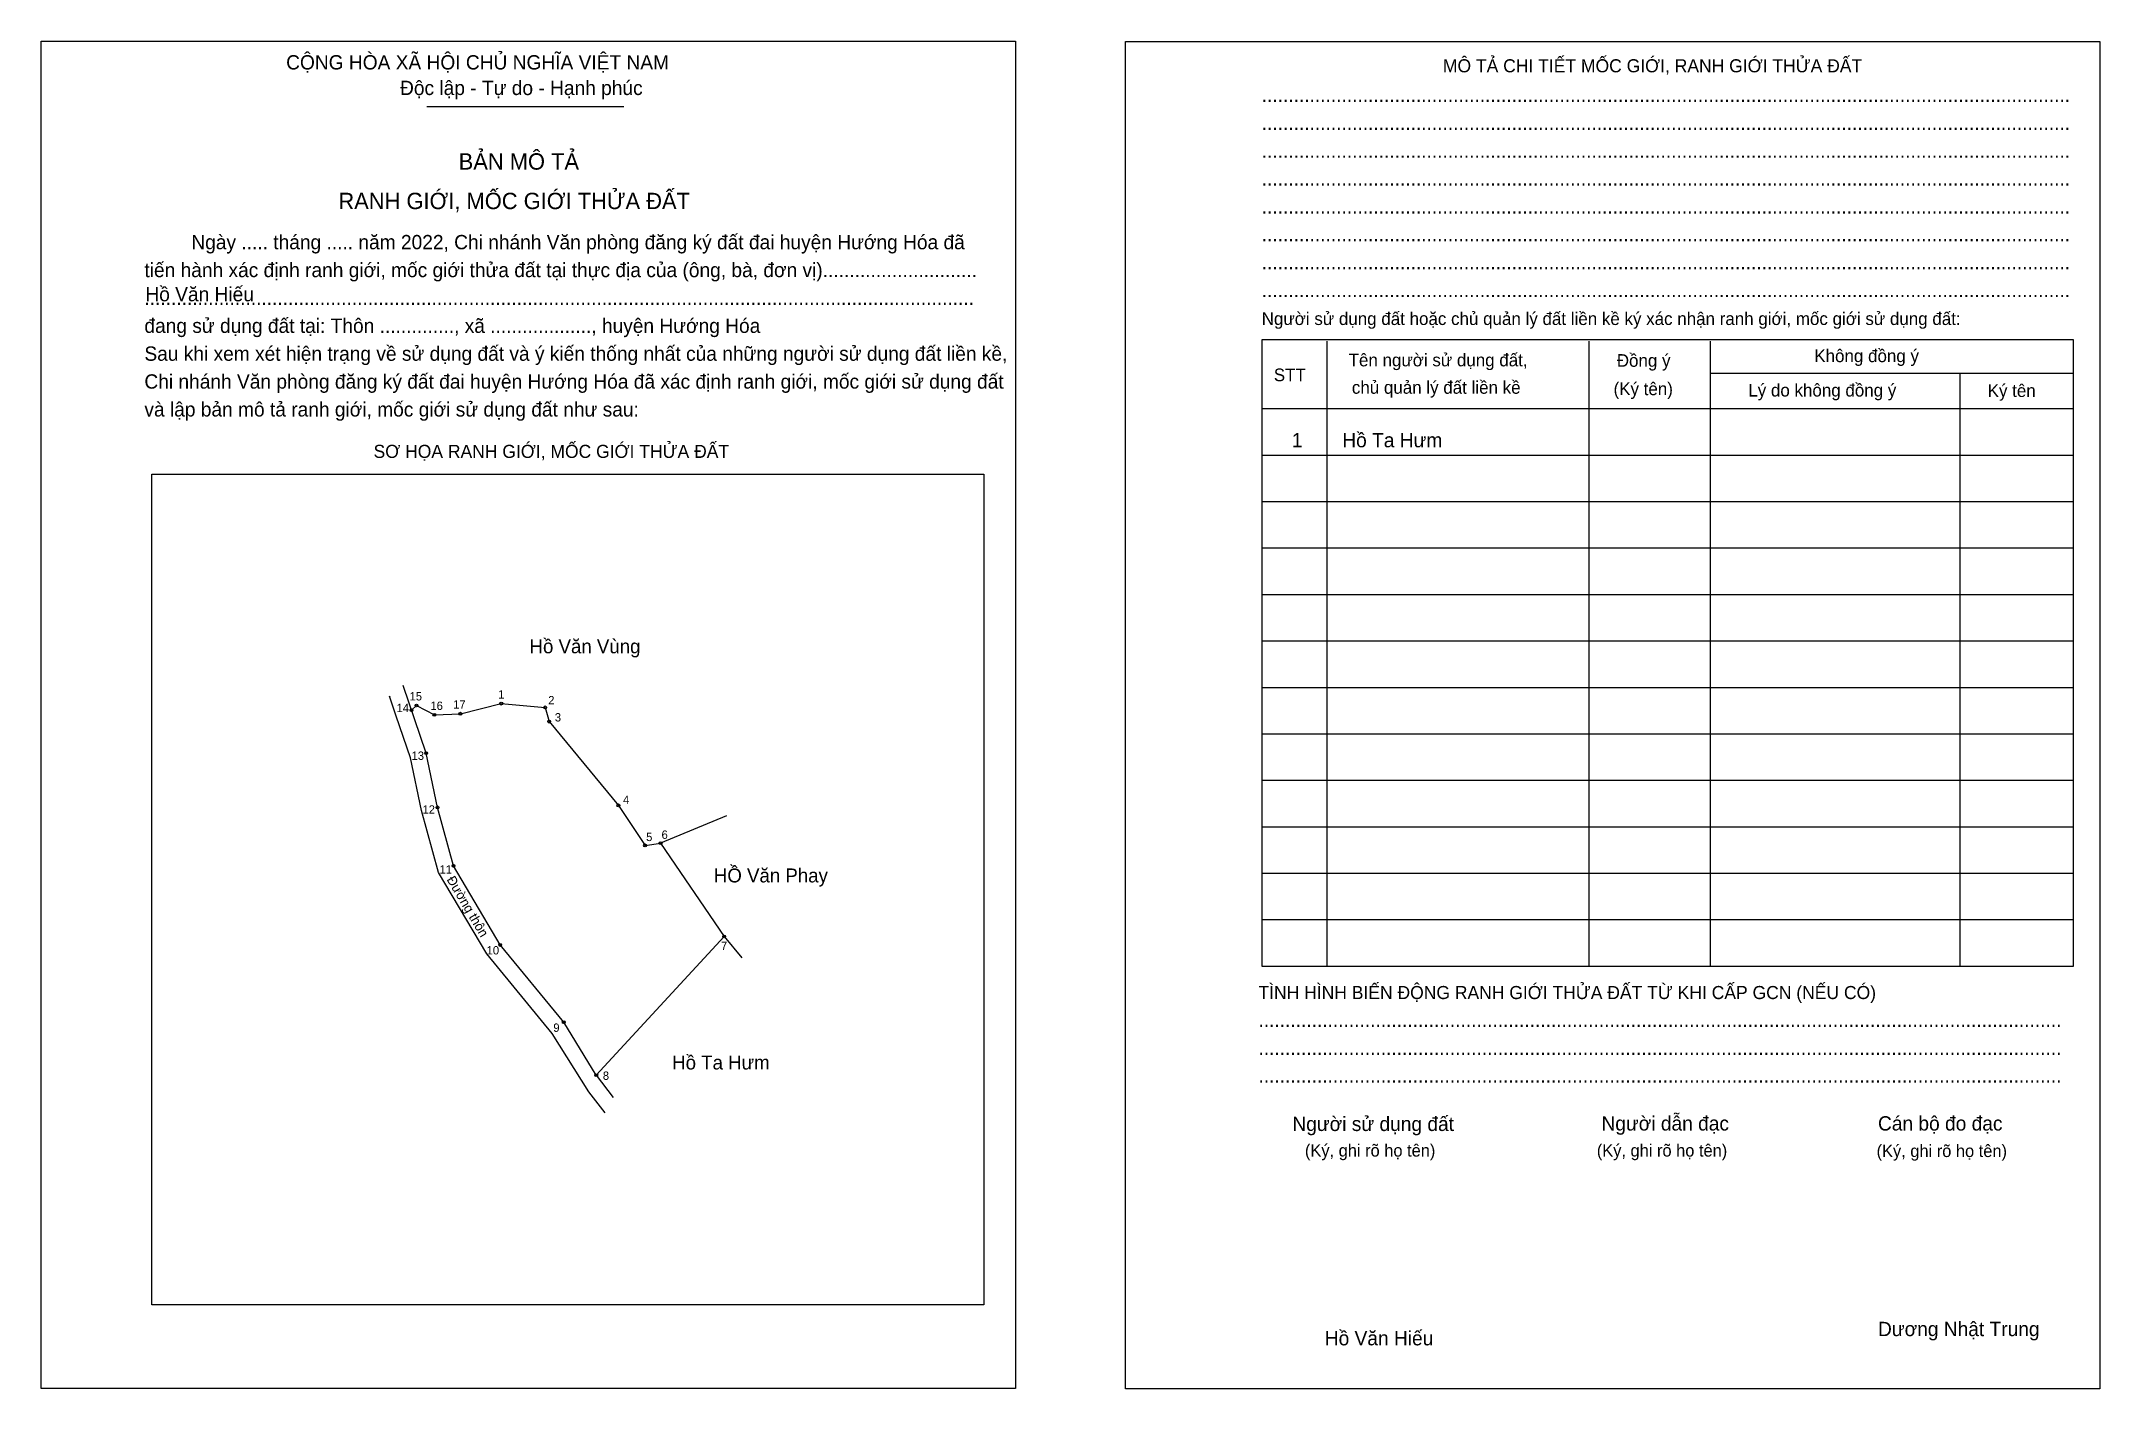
# Model space of a CAD drawing. Extents: x 547216 to 547977, y 1838683 to 1839181.
import ezdxf

# ---------------------------------------------------------------- set-up
doc = ezdxf.new("R2010")
doc.units = 0
for name, color, linetype in [('Level 1', 7, 'Continuous'), ('Level 10', 7, 'Continuous'), ('Level 11', 7, 'Continuous'), ('Level 2', 7, 'Continuous'), ('Level 25', 7, 'Continuous'), ('Level 27', 7, 'Continuous'), ('Level 36', 7, 'Continuous'), ('Level 52', 7, 'Continuous'), ('Level 55', 7, 'Continuous'), ('Level 6', 7, 'Continuous'), ('Level 9', 7, 'Continuous')]:
    doc.layers.add(name, color=color, linetype=linetype)

msp = doc.modelspace()

# ---------------------------------------------------------------- linework, layer by layer
at = {"layer": 'Level 1'}
for p, q in [((547216.12, 1839181.26), (547216.12, 1839181.26)), ((547617.08, 1839181.09), (547617.08, 1839181.09)), ((547358.72, 1839157.03), (547431.6, 1839157.03)), ((547691.58, 1839070.22), (547691.58, 1838839.03)), ((547788.52, 1839070.22), (547788.52, 1838839.03)), ((547833.39, 1839070.22), (547833.39, 1838839.03)), ((547833.39, 1839058.36), (547967.8, 1839058.36)), ((547925.69, 1839058.36), (547925.69, 1838839.03)), ((547667.52, 1839045.3), (547967.8, 1839045.3)), ((547667.52, 1839028.11), (547967.8, 1839028.11)), ((547257.05, 1839021.06), (547257.05, 1839021.06)), ((547667.52, 1839010.92), (547967.8, 1839010.92)), ((547667.52, 1838993.73), (547967.8, 1838993.73)), ((547667.52, 1838976.54), (547967.8, 1838976.54)), ((547667.52, 1838959.35), (547967.8, 1838959.35)), ((547667.52, 1838942.17), (547967.8, 1838942.17)), ((547667.52, 1838924.98), (547967.8, 1838924.98)), ((547667.52, 1838907.79), (547967.8, 1838907.79)), ((547667.52, 1838890.6), (547967.8, 1838890.6)), ((547667.52, 1838873.41), (547967.8, 1838873.41)), ((547667.52, 1838856.22), (547967.8, 1838856.22)), ((547564.73, 1838713.73), (547564.73, 1838713.73)), ((547576.52, 1838682.79), (547576.52, 1838682.79)), ((547977.48, 1838682.62), (547977.48, 1838682.62))]:
    msp.add_line(p, q, dxfattribs=at)
for points in [[(547967.8, 1839070.74), (547667.52, 1839070.74), (547667.52, 1838839.03), (547967.8, 1838839.03)], [(547257.05, 1839021.06), (547564.73, 1839021.06), (547564.73, 1838713.73), (547257.05, 1838713.73)]]:
    msp.add_lwpolyline(points, close=True, dxfattribs=at)
at = {"layer": 'Level 10'}
for p, q in [((547358.53, 1838917.79), (547349.97, 1838942.8)), ((547345, 1838938.95), (547345.18, 1838938.64)), ((547347.47, 1838931.53), (547345, 1838938.95)), ((547353.08, 1838933.7), (547354.96, 1838935.46)), ((547354.96, 1838935.46), (547361.53, 1838931.99)), ((547361.53, 1838931.99), (547371.16, 1838932.42)), ((547371.16, 1838932.42), (547386.28, 1838936.15)), ((547386.28, 1838936.15), (547402.5, 1838934.76)), ((547402.5, 1838934.76), (547404, 1838929.49)), ((547352.74, 1838916.14), (547347.47, 1838931.53)), ((547404, 1838929.49), (547429.59, 1838898.51)), ((547362.68, 1838897.77), (547358.53, 1838917.79)), ((547356.81, 1838896.56), (547352.74, 1838916.14)), ((547363.05, 1838873.72), (547356.81, 1838896.56)), ((547368.61, 1838876.12), (547362.68, 1838897.77)), ((547429.59, 1838898.51), (547439.44, 1838883.71)), ((547469.63, 1838894.63), (547445.21, 1838884.52)), ((547439.44, 1838883.71), (547445.21, 1838884.52)), ((547445.21, 1838884.52), (547468.69, 1838849.98)), ((547380.88, 1838843.55), (547363.05, 1838873.72)), ((547385.89, 1838846.86), (547368.61, 1838876.12)), ((547468.69, 1838849.98), (547421.43, 1838798.64)), ((547405.07, 1838814.05), (547380.88, 1838843.55)), ((547409.37, 1838818.26), (547385.89, 1838846.86)), ((547421.43, 1838798.64), (547409.37, 1838818.26)), ((547418.61, 1838792.45), (547405.07, 1838814.05)), ((547418.59, 1838792.49), (547424.54, 1838784.76))]:
    msp.add_line(p, q, dxfattribs=at)
at = {"layer": 'Level 11'}
for centre in [(547353.08, 1838933.7), (547354.96, 1838935.46), (547361.53, 1838931.99), (547371.16, 1838932.42), (547386.28, 1838936.15), (547402.5, 1838934.76), (547404, 1838929.49), (547358.53, 1838917.79), (547362.68, 1838897.77), (547429.59, 1838898.51), (547439.44, 1838883.71), (547445.21, 1838884.52), (547368.61, 1838876.12), (547468.69, 1838849.98), (547385.89, 1838846.86), (547409.37, 1838818.26), (547421.43, 1838798.64), (547421.43, 1838798.64)]:
    msp.add_circle(centre, 0.516, dxfattribs=at)
at = {"layer": 'Level 2'}
for points in [[(547216.12, 1839181.26), (547576.52, 1839181.26), (547576.52, 1838682.79), (547216.12, 1838682.79)], [(547617.08, 1839181.09), (547977.48, 1839181.09), (547977.48, 1838682.62), (547617.08, 1838682.62)]]:
    msp.add_lwpolyline(points, close=True, dxfattribs=at)
at = {"layer": 'Level 25'}
for p, q in [((547385.89, 1838846.86), (547368.61, 1838876.12)), ((547421.43, 1838798.64), (547409.37, 1838818.26))]:
    msp.add_line(p, q, dxfattribs=at)
at = {"layer": 'Level 27'}
for p, q in [((547468.69, 1838849.98), (547475.28, 1838842.04)), ((547421.43, 1838798.64), (547427.72, 1838790.47))]:
    msp.add_line(p, q, dxfattribs=at)

# ---------------------------------------------------------------- texts
at = {"layer": 'Level 1'}
for s, height, p in [('CỘNG HÒA XÃ HỘI CHỦ NGHĨA VIỆT NAM', 5.2938, (547306.72, 1839170.78)), ('MÔ TẢ CHI TIẾT MỐC GIỚI, RANH GIỚI THỬA ĐẤT', 4.84, (547734.53, 1839169.73)), ('Độc lập - Tự do - Hạnh phúc', 5.2938, (547348.84, 1839161.32)), ('........................................................................................................................................................', 5.29383, (547667.52, 1839158.74)), ('........................................................................................................................................................', 5.29383, (547667.52, 1839148.43)), ('BẢN MÔ TẢ', 6.051, (547370.53, 1839133.72)), ('........................................................................................................................................................', 5.29383, (547667.52, 1839138.12)), ('RANH GIỚI, MỐC GIỚI THỬA ĐẤT', 6.0507, (547326.04, 1839119.11)), ('........................................................................................................................................................', 5.29383, (547667.52, 1839127.8)), ('........................................................................................................................................................', 5.29383, (547667.52, 1839117.49)), ('Ngày ..... tháng ..... năm 2022, Chi nhánh Văn phòng đăng ký đất đai huyện Hướng Hóa đã', 5.2938, (547271.66, 1839104.26)), ('........................................................................................................................................................', 5.29383, (547667.52, 1839107.18)), ('tiến hành xác định ranh giới, mốc giới thửa đất tại thực địa của (ông, bà, đơn vị).............................', 5.29383, (547254.3, 1839093.94)), ('........................................................................................................................................................', 5.29383, (547667.52, 1839096.86)), ('............................................................................................................................................................', 5.29383, (547254.3, 1839083.63)), ('........................................................................................................................................................', 5.29383, (547667.52, 1839086.55)), ('đang sử dụng đất tại: Thôn .............., xã ..................., huyện Hướng Hóa', 5.2938, (547254.3, 1839073.32)), ('Người sử dụng đất hoặc chủ quản lý đất liền kề ký xác nhận ranh giới, mốc giới sử dụng đất:', 4.6893, (547667.52, 1839076.24)), ('Sau khi xem xét hiện trạng về sử dụng đất và ý kiến thống nhất của những người sử dụng đất liền kề,', 5.2938, (547254.3, 1839063)), ('Tên người sử dụng đất,', 4.6893, (547699.66, 1839060.94)), ('Đồng ý', 4.689, (547798.84, 1839060.77)), ('Không đồng ý', 4.6893, (547871.89, 1839062.49)), ('Chi nhánh Văn phòng đăng ký đất đai huyện Hướng Hóa đã xác định ranh giới, mốc giới sử dụng đất', 5.2938, (547254.3, 1839052.69)), ('STT', 4.689, (547671.99, 1839055.44)), ('chủ quản lý đất liền kề', 4.6893, (547700.86, 1839050.8)), ('(Ký tên)', 4.689, (547797.64, 1839050.28)), ('Lý do không đồng ý', 4.6893, (547847.48, 1839049.77)), ('Ký tên', 4.689, (547936, 1839049.6)), ('và lập bản mô tả ranh giới, mốc giới sử dụng đất như sau:', 5.2938, (547254.3, 1839042.38)), ('SƠ HỌA RANH GIỚI, MỐC GIỚI THỬA ĐẤT', 4.84, (547339.05, 1839027.06)), ('TÌNH HÌNH BIẾN ĐỘNG RANH GIỚI THỬA ĐẤT TỪ KHI CẤP GCN (NẾU CÓ)', 4.84, (547666.31, 1838826.83)), ('.......................................................................................................................................................', 5.29383, (547666.31, 1838816.52)), ('.......................................................................................................................................................', 5.29383, (547666.31, 1838806.2)), ('.......................................................................................................................................................', 5.29383, (547666.31, 1838795.89)), ('Người sử dụng đất', 5.2938, (547678.86, 1838778.01)), ('Người dẫn đạc', 5.2938, (547793.17, 1838778.19)), ('Cán bộ đo đạc', 5.2938, (547895.44, 1838778.19)), ('(Ký, ghi rõ họ tên)', 4.5378, (547683.5, 1838768.56)), ('(Ký, ghi rõ họ tên)', 4.5378, (547791.45, 1838768.56)), ('(Ký, ghi rõ họ tên)', 4.5378, (547894.92, 1838768.39)), ('Dương Nhật Trung', 5.2938, (547895.44, 1838702.12))]:
    msp.add_text(s, height=height, dxfattribs=at).set_placement(p)
at = {"layer": 'Level 10'}
msp.add_text('Đường thôn', height=3.5, rotation=300.58243, dxfattribs=at).set_placement((547365.96, 1838871.08))
at = {"layer": 'Level 36'}
for s, height, p in [('Hồ Văn Vùng', 5.1566, (547396.73, 1838954.77)), ('HỒ Văn Phay', 5.1566, (547464.91, 1838869.99)), ('Hồ Ta Hưm', 5.157, (547449.49, 1838800.78))]:
    msp.add_text(s, height=height, dxfattribs=at).set_placement(p)
at = {"layer": 'Level 52'}
for s, height, p in [('1', 5.29, (547678.67, 1839030.99)), ('Hồ Ta Hưm', 5.294, (547697.32, 1839030.99))]:
    msp.add_text(s, height=height, dxfattribs=at).set_placement(p)
at = {"layer": 'Level 55'}
for s, p in [('14', (547352.84, 1838933.7)), ('15', (547354.72, 1838935.46)), ('16', (547361.29, 1838931.99)), ('17', (547370.92, 1838932.42)), ('1', (547386.18, 1838936.15)), ('2', (547402.38, 1838934.76)), ('3', (547403.89, 1838929.49)), ('13', (547358.3, 1838917.79)), ('12', (547362.44, 1838897.77)), ('4', (547429.47, 1838898.51)), ('5', (547439.33, 1838883.71)), ('6', (547445.09, 1838884.52)), ('11', (547368.39, 1838876.12)), ('7', (547468.57, 1838849.98)), ('10', (547385.65, 1838846.86)), ('9', (547409.25, 1838818.26)), ('8', (547421.32, 1838798.64))]:
    msp.add_text(s, height=0.344, dxfattribs=at).set_placement(p)
at = {"layer": 'Level 6'}
for p in [(547254.66, 1839085), (547690.84, 1838698.71)]:
    msp.add_text('Hồ Văn Hiếu', height=5.2941, dxfattribs=at).set_placement(p)
at = {"layer": 'Level 9'}
for s, height, p in [('15', 3.094, (547352.37, 1838937.32)), ('1', 3.09, (547385.15, 1838938.03)), ('14', 3.094, (547347.54, 1838932.99)), ('16', 3.094, (547360.08, 1838933.8)), ('17', 3.094, (547368.49, 1838934.28)), ('2', 3.09, (547403.64, 1838935.87)), ('3', 3.09, (547406.09, 1838929.54)), ('13', 3.094, (547353.12, 1838915.34)), ('4', 3.09, (547431.29, 1838899.01)), ('12', 3.094, (547357.15, 1838895.42)), ('5', 3.09, (547439.86, 1838885.3)), ('6', 3.09, (547445.55, 1838886.12)), ('11', 3.094, (547363.44, 1838873.23)), ('10', 3.094, (547380.87, 1838843.34)), ('7', 3.09, (547467.56, 1838845)), ('9', 3.09, (547405.53, 1838814.72)), ('8', 3.09, (547423.85, 1838796.94))]:
    msp.add_text(s, height=height, dxfattribs=at).set_placement(p)

doc.saveas('drawing.dxf')
